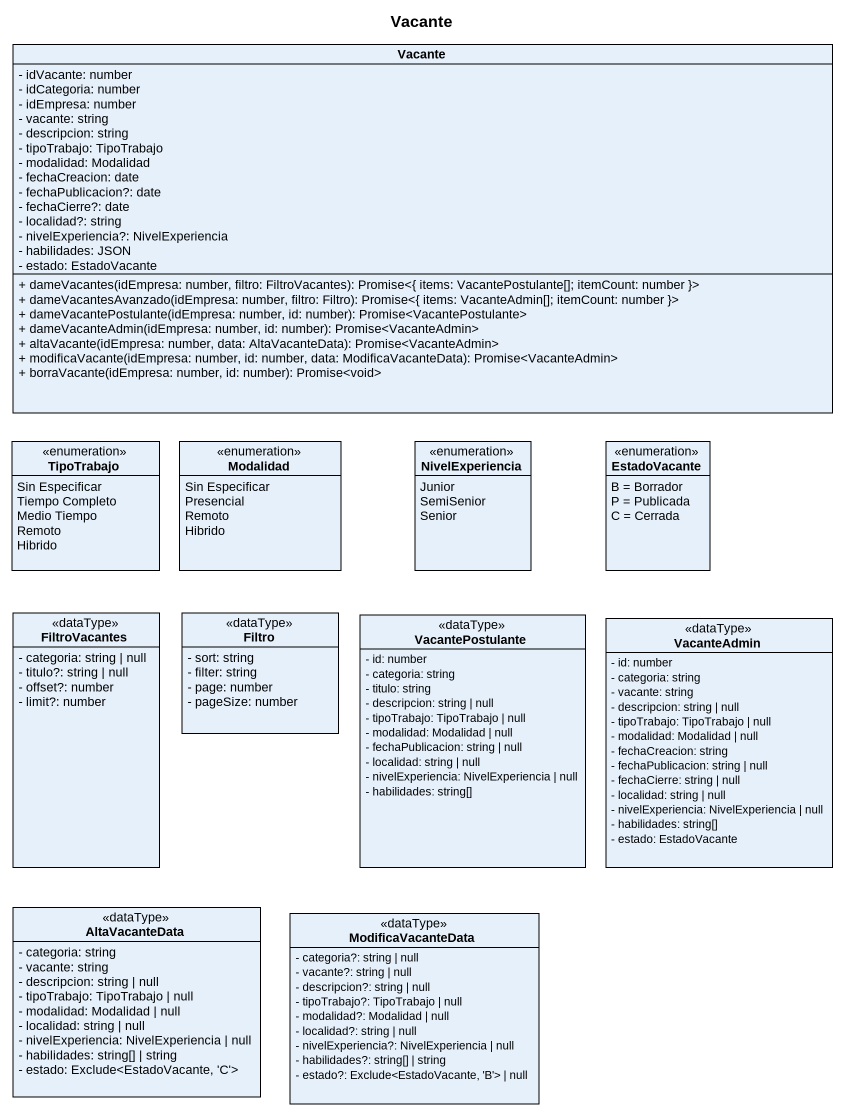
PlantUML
@startuml
title Vacante
hide circle
hide empty members
skinparam classAttributeIconSize 0
class Vacante {
  - idVacante: number
  - idCategoria: number
  - idEmpresa: number
  - vacante: string
  - descripcion: string
  - tipoTrabajo: TipoTrabajo
  - modalidad: Modalidad
  - fechaCreacion: date
  - fechaPublicacion?: date
  - fechaCierre?: date
  - localidad?: string
  - nivelExperiencia?: NivelExperiencia
  - habilidades: JSON
  - estado: EstadoVacante
  + dameVacantes(idEmpresa: number, filtro: FiltroVacantes): Promise<{ items: VacantePostulante[]; itemCount: number }>
  + dameVacantesAvanzado(idEmpresa: number, filtro: Filtro): Promise<{ items: VacanteAdmin[]; itemCount: number }>
  + dameVacantePostulante(idEmpresa: number, id: number): Promise<VacantePostulante>
  + dameVacanteAdmin(idEmpresa: number, id: number): Promise<VacanteAdmin>
  + altaVacante(idEmpresa: number, data: AltaVacanteData): Promise<VacanteAdmin>
  + modificaVacante(idEmpresa: number, id: number, data: ModificaVacanteData): Promise<VacanteAdmin>
  + borraVacante(idEmpresa: number, id: number): Promise<void>
}
enum TipoTrabajo {
  Sin Especificar
  Tiempo Completo
  Medio Tiempo
  Remoto
  Hibrido
}
enum Modalidad {
  Sin Especificar
  Presencial
  Remoto
  Hibrido
}
enum NivelExperiencia {
  Junior
  SemiSenior
  Senior
}
enum EstadoVacante {
  B = Borrador
  P = Publicada
  C = Cerrada
}
class FiltroVacantes <<dataType>> {
  - categoria: string | null
  - titulo?: string | null
  - offset?: number
  - limit?: number
}
class Filtro <<dataType>> {
  - sort: string
  - filter: string
  - page: number
  - pageSize: number
}
class VacantePostulante <<dataType>> {
  - id: number
  - categoria: string
  - titulo: string
  - descripcion: string | null
  - tipoTrabajo: TipoTrabajo | null
  - modalidad: Modalidad | null
  - fechaPublicacion: string | null
  - localidad: string | null
  - nivelExperiencia: NivelExperiencia | null
  - habilidades: string[]
}
class VacanteAdmin <<dataType>> {
  - id: number
  - categoria: string
  - vacante: string
  - descripcion: string | null
  - tipoTrabajo: TipoTrabajo | null
  - modalidad: Modalidad | null
  - fechaCreacion: string
  - fechaPublicacion: string | null
  - fechaCierre: string | null
  - localidad: string | null
  - nivelExperiencia: NivelExperiencia | null
  - habilidades: string[]
  - estado: EstadoVacante
}
class AltaVacanteData <<dataType>> {
  - categoria: string
  - vacante: string
  - descripcion: string | null
  - tipoTrabajo: TipoTrabajo | null
  - modalidad: Modalidad | null
  - localidad: string | null
  - nivelExperiencia: NivelExperiencia | null
  - habilidades: string[] | string
  - estado: Exclude<EstadoVacante, 'C'>
}
class ModificaVacanteData <<dataType>> {
  - categoria?: string | null
  - vacante?: string | null
  - descripcion?: string | null
  - tipoTrabajo?: TipoTrabajo | null
  - modalidad?: Modalidad | null
  - localidad?: string | null
  - nivelExperiencia?: NivelExperiencia | null
  - habilidades?: string[] | string
  - estado?: Exclude<EstadoVacante, 'B'> | null
}
@enduml
